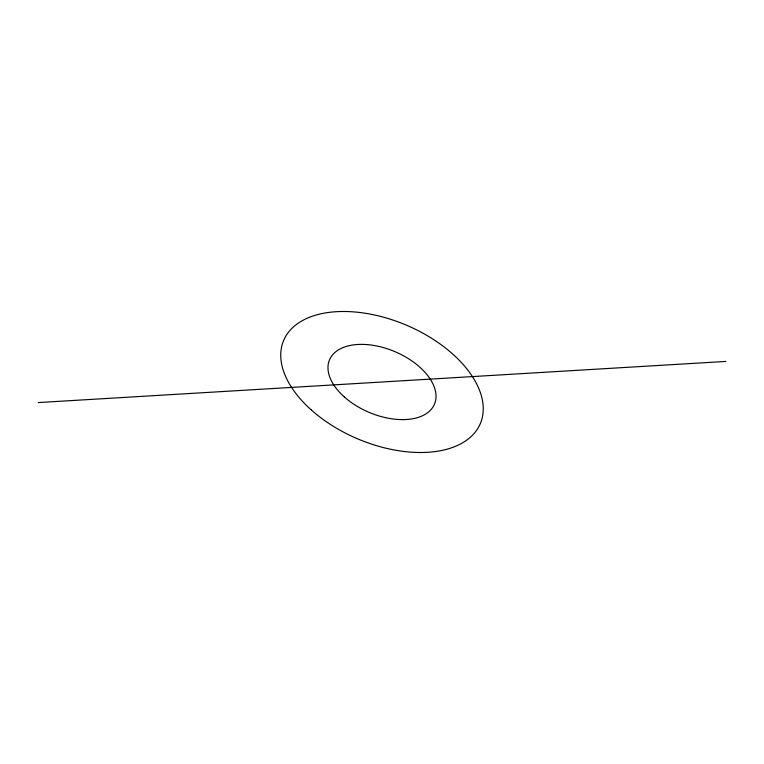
<?xml version="1.0" encoding="UTF-8"?>
<svg xmlns="http://www.w3.org/2000/svg" width="764" height="764" viewBox="0 0 764 764"><rect width="100%" height="100%" fill="white"/><g stroke="black" fill="none" stroke-linecap="round" stroke-linejoin="round"><path stroke-width="1.15" d="M38.2 402.571L725.8 361.429M344.363 396.993A56.966 32.995 22.9 0 0 434.382 404.385A56.966 32.995 22.9 0 0 367.255 344.621A56.966 32.995 22.9 0 0 344.363 396.993M311.464 410.106A106.769 61.846 22.9 0 0 480.174 423.953A106.769 61.846 22.9 0 0 354.362 311.941A106.769 61.846 22.9 0 0 311.464 410.106"/></g></svg>
